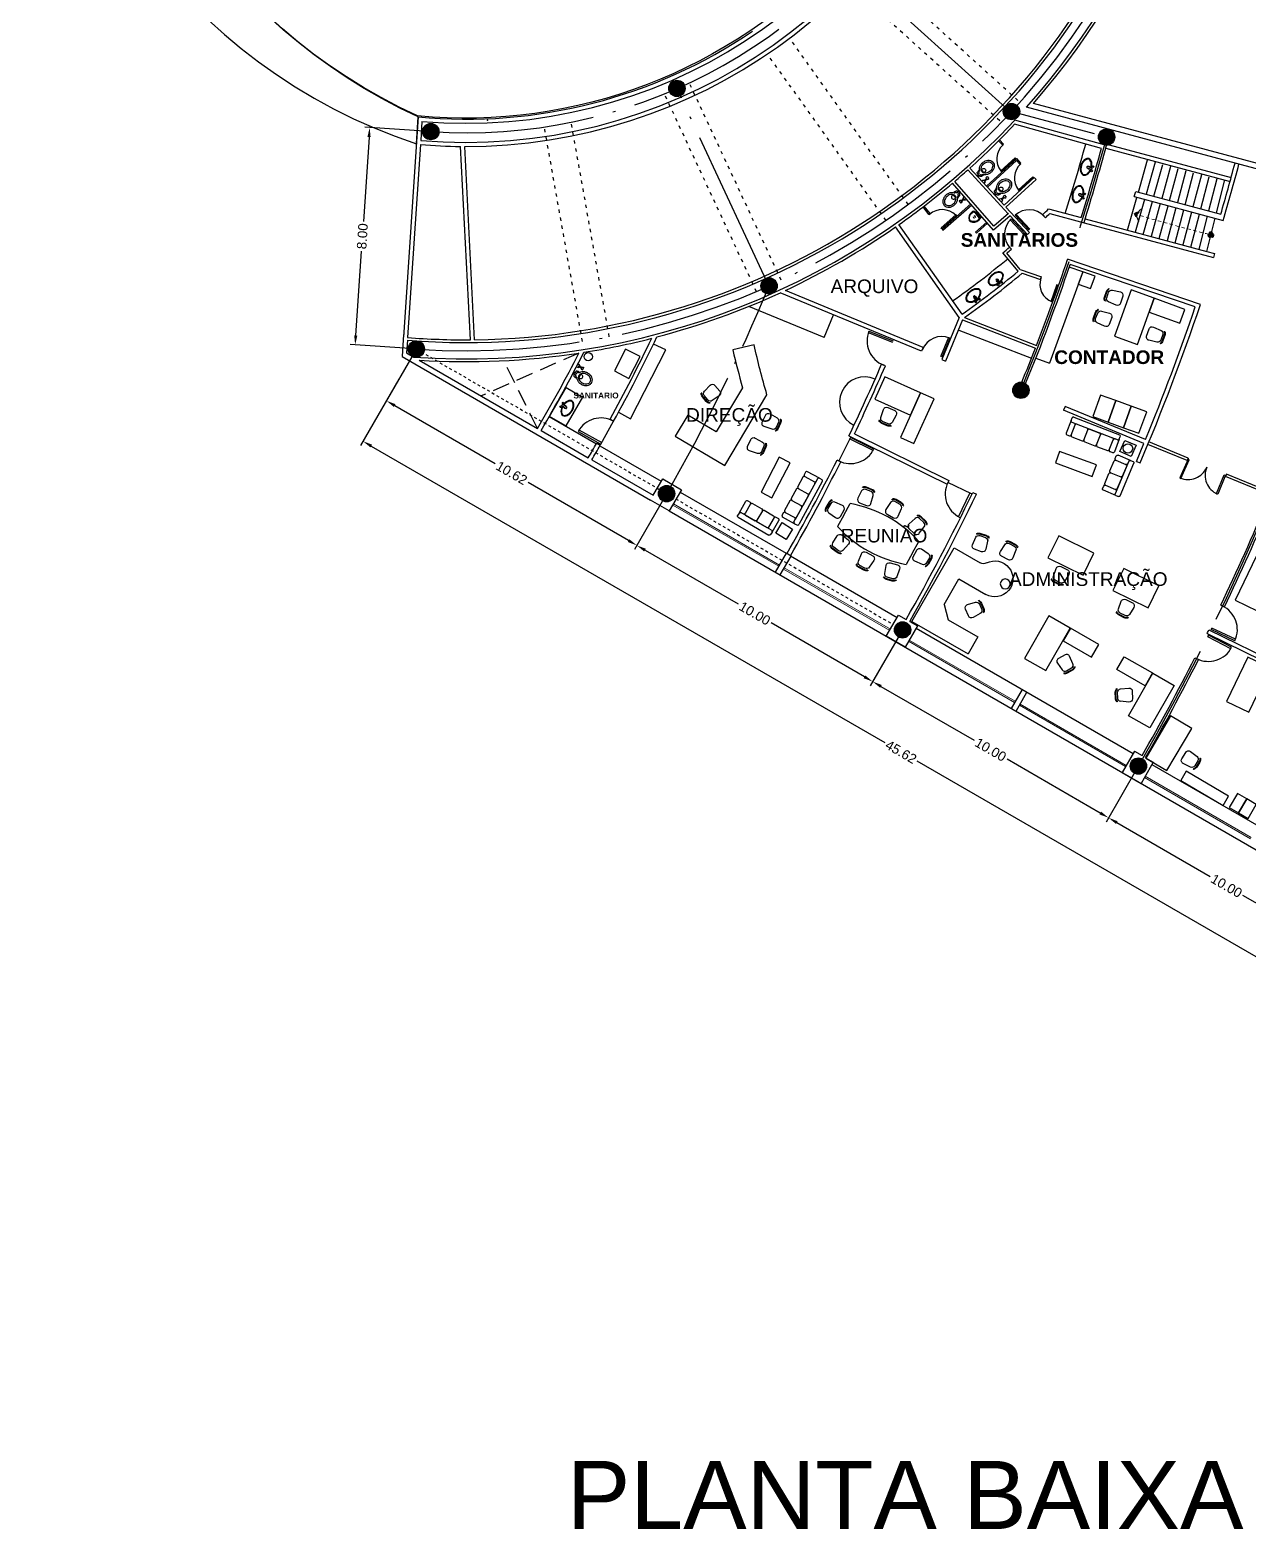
# Model space of a CAD drawing. Header units: millimetres. Extents: x 261 to 423, y 98 to 222.
# Drawn here: x 350.6 to 395.3, y 98.3 to 153.3 of the extents above; entities that cross this region are included whole.
import ezdxf

# ---------------------------------------------------------------- set-up
doc = ezdxf.new("R2010")
doc.units = ezdxf.units.MM
for name, pattern in [('ACAD_ISO03W100', [30, 12, -18]), ('ACAD_ISO04W100', [30, 24, -3, 0, -3]), ('HIDDEN2', [0.1875, 0.125, -0.0625])]:
    doc.linetypes.add(name, pattern=pattern)
for name, color, linetype in [('COLUMNAS', 5, 'Continuous'), ('Cotas', 1, 'Continuous'), ('Ejes', 1, 'ACAD_ISO04W100'), ('Escaleras', 4, 'Continuous'), ('Letreros', 2, 'Continuous'), ('MUEBLES', 8, 'Continuous'), ('Muro-Alto', 6, 'Continuous'), ('MURO-BAJO', 3, 'Continuous')]:
    doc.layers.add(name, color=color, linetype=linetype)
doc.layers.add('Vidrio', color=7, linetype='Continuous', lineweight=15)
doc.styles.add('Arial-Bold', font='arialbd.ttf')
doc.styles.get("Standard").update_dxf_attribs({"font": 'arial.ttf'})
doc.dimstyles.new('MUSEO', dxfattribs={"dimtxt": 0.35, "dimasz": 0.35, "dimexe": 0.18, "dimexo": 0.058, "dimgap": 0.09, "dimtad": 0, "dimzin": 0, "dimdsep": 46, "dimtxsty": 'Standard', "dimcen": 0.09, "dimclrd": 1, "dimclre": 1, "dimclrt": 2, "dimadec": 0, "dimazin": 0, "dimtm": 1e-09, "dimtfac": 1, "dimtofl": 0, "dimtmove": 0, "dimatfit": 3, "dimfxl": 1, "dimtolj": 1, "dimtzin": 0, "dimarcsym": 0})

# ---------------------------------------------------------------- blocks, each defined once
blk = doc.blocks.new('s')
at = {"layer": 'MUEBLES'}
for p, q in [((-0.19, 0.461), (-0.204, 0.476)), ((0.09, 0.52), (-0.09, 0.52)), ((0.09, 0.5), (-0.09, 0.5)), ((0.19, 0.461), (0.204, 0.476)), ((-0.189, 0.36), (-0.214, 0.11)), ((-0.115, 0), (0.115, 0)), ((0.09, 0.45), (-0.09, 0.45)), ((0.214, 0.11), (0.189, 0.36))]:
    blk.add_line(p, q, dxfattribs=at)
for centre, radius, start, end in [((-0.09, 0.35), 0.17, 90, 132.1447), ((-0.09, 0.35), 0.15, 90, 132.1447), ((0.09, 0.35), 0.17, 47.8553, 90), ((0.09, 0.35), 0.15, 47.8553, 90), ((-0.115, 0.1), 0.1, 174.2894, 270), ((-0.09, 0.35), 0.1, 90, 174.2894), ((0.09, 0.35), 0.1, 5.7106, 90), ((0.115, 0.1), 0.1, 270, 5.7106)]:
    blk.add_arc(centre, radius, start, end, dxfattribs=at)
blk = doc.blocks.new('LLAVES')
at = {"color": 0, "linetype": 'ByBlock'}
for p, q in [((0.015, 0.005), (0.015, -0.005)), ((0.095, 0.01), (0.02, 0.01)), ((0.1, -0.005), (0.1, 0.005)), ((0.02, -0.01), (0.095, -0.01))]:
    blk.add_line(p, q, dxfattribs=at)
for centre in [(0.013, 0.035), (0.013, -0.035)]:
    blk.add_circle(centre, 0.013, dxfattribs=at)
for centre, start, end in [((0.02, 0.005), 90, 180), ((0.095, 0.005), 0, 90), ((0.02, -0.005), 180, 270), ((0.095, -0.005), 270, 360)]:
    blk.add_arc(centre, 0.005, start, end, dxfattribs=at)
blk = doc.blocks.new('MUBA15PL')
at = {"color": 0, "linetype": 'ByBlock'}
for points in [[(0.147, -0.019, 0.050781), (0.16, -0.103, 0.076871), (0.195, -0.184, 0.107155), (0.254, -0.244, 0.146462), (0.313, -0.262, 0.146462), (0.372, -0.244, 0.107155), (0.43, -0.184, 0.076871), (0.466, -0.103, 0.063889), (0.479, 0.002, 0.063889), (0.466, 0.108, 0.076871), (0.43, 0.189, 0.107155), (0.372, 0.249, 0.146462), (0.313, 0.266, 0.146462), (0.254, 0.249, 0.107155), (0.195, 0.189, 0.076871), (0.16, 0.108, 0.053581), (0.147, 0.02, 0.063889)], [(0.167, -0.018, 0.050781), (0.179, -0.098, 0.076871), (0.212, -0.174, 0.107155), (0.265, -0.227, 0.146462), (0.313, -0.242, 0.146462), (0.361, -0.227, 0.107155), (0.413, -0.174, 0.076871), (0.446, -0.098, 0.063889), (0.459, 0.002, 0.063889), (0.446, 0.103, 0.076871), (0.413, 0.178, 0.107155), (0.361, 0.232, 0.146462), (0.313, 0.246, 0.146462), (0.265, 0.232, 0.107155), (0.212, 0.178, 0.076871), (0.179, 0.103, 0.053581), (0.167, 0.019, 0.053581)]]:
    blk.add_lwpolyline(points, format="xyb", dxfattribs=at)
for start, end in [(29.1764, 150.8236), (209.1764, 330.8236)]:
    blk.add_arc((0.23, 0), 0.04, start, end, dxfattribs=at)
at = {"color": 0, "linetype": 'ByBlock', "xscale": 2, "yscale": 2, "zscale": 2}
blk.add_blockref('LLAVES', (0.09, 0), dxfattribs=at)
blk = doc.blocks.new('MUBA06PL')
at = {"color": 0, "linetype": 'ByBlock'}
for p, q in [((0.201, 0.024), (0.231, 0.024)), ((0.201, -0.024), (0.231, -0.024))]:
    blk.add_line(p, q, dxfattribs=at)
for points in [[(0.075, 0), (0.075, 0.013, -0.267949), (0.1, 0.057, 0.267949)], [(0.075, 0), (0.075, -0.013, 0.267949), (0.1, -0.057, -0.010084), (0.102, -0.058)], [(0.119, -0.075, -0.131652), (0.125, -0.1), (0.125, -0.104, 0.198912), (0.14, -0.14), (0.151, -0.15, 0.198912), (0.186, -0.165), (0.194, -0.165, 0.336133), (0.425, -0.025, 0.414214), (0.425, 0.025, 0.336133), (0.194, 0.165), (0.186, 0.165, 0.198912), (0.151, 0.15), (0.14, 0.14, 0.035489), (0.135, 0.134)], [(0.123, 0.085, 0.076321), (0.125, 0.1)], [(0.15, 0.121, -0.073764), (0.156, 0.127, 0.047441), (0.163, 0.134, -0.239556), (0.188, 0.145, 0.041082), (0.196, 0.145, -0.335935), (0.407, 0.018, -0.414214), (0.407, -0.018, -0.335935), (0.196, -0.145, 0.041082), (0.188, -0.145, -0.239556), (0.163, -0.134, 0.047441), (0.156, -0.127, -0.223675), (0.145, -0.104), (0.145, 0), (0.145, 0.104, -0.091524), (0.147, 0.115)]]:
    blk.add_lwpolyline(points, format="xyb", dxfattribs=at)
for points in [[(0.09, 0.13), (0.08, 0.13), (0.08, 0.11), (0.09, 0.11)], [(0.1, 0.1), (0.09, 0.1), (0.09, 0.14), (0.13, 0.14), (0.13, 0.1), (0.1, 0.1)], [(0.1, 0.075), (0.09, 0.075), (0.09, 0.085), (0.13, 0.085), (0.13, 0.075), (0.12, 0.075)], [(0.1, 0.085), (0.1, 0.1)], [(0.1, 0.017), (0.1, 0.03), (0.12, 0.03), (0.12, 0.017)], [(0.105, 0.03), (0.105, 0.05), (0.115, 0.05), (0.115, 0.03)], [(0.12, 0.085), (0.12, 0.1)], [(0.13, 0.135), (0.135, 0.135), (0.135, 0.105), (0.13, 0.105)], [(0.135, 0.13), (0.14, 0.13), (0.14, 0.11), (0.135, 0.11)], [(0.14, 0.125), (0.15, 0.125), (0.15, 0.115), (0.14, 0.115)], [(0.261, 0.024), (0.273, 0.024), (0.273, -0.024), (0.261, -0.024)], [(0.1, -0.017), (0.1, -0.025), (0.12, -0.025), (0.12, -0.017)], [(0.105, -0.025), (0.1, -0.075), (0.12, -0.075), (0.115, -0.025)]]:
    blk.add_lwpolyline(points, dxfattribs=at)
blk.add_lwpolyline([(0.1, 0.05), (0.12, 0.05), (0.12, 0.075), (0.1, 0.075)], close=True, dxfattribs=at)
for radius in [0.02, 0.01]:
    blk.add_circle((0.11, 0), radius, dxfattribs=at)
blk.add_arc((0.231, 0), 0.024, 90, 270, dxfattribs=at)
blk = doc.blocks.new('FLUXO')
at = {"color": 0, "linetype": 'ByBlock'}
for p, q in [((0, 0.05), (0.036, 0.05)), ((0.061, 0.025), (0.086, 0.025)), ((0.061, -0.025), (0.061, 0.025)), ((0.086, -0.025), (0.086, 0.025)), ((0.086, 0.013), (0.161, 0.013)), ((0.161, 0.038), (0.211, 0.038)), ((0.161, -0.037), (0.161, 0.038)), ((0.211, -0.037), (0.211, 0.038)), ((0, -0.05), (0.036, -0.05)), ((0.061, -0.025), (0.086, -0.025)), ((0.086, -0.013), (0.161, -0.013)), ((0.161, -0.037), (0.211, -0.037))]:
    blk.add_line(p, q, dxfattribs=at)
for centre, start, end in [((0.036, 0.025), 360, 90), ((0.036, -0.025), 270, 360)]:
    blk.add_arc(centre, 0.025, start, end, dxfattribs=at)
blk = doc.blocks.new('MUBA03PL')
at = {"color": 0, "linetype": 'ByBlock'}
for p, q in [((0.025, 0.025), (0.103, 0.025)), ((0.025, -0.025), (0.103, -0.025))]:
    blk.add_line(p, q, dxfattribs=at)
for points in [[(0.178, 0.1), (0.158, 0.099), (0.126, 0.098), (0.101, 0.094), (0.084, 0.09), (0.072, 0.084), (0.064, 0.076), (0.059, 0.067), (0.056, 0.056), (0.054, 0.044), (0.053, 0.03), (0.052, 0.025)], [(0.163, 0.075), (0.158, 0.074), (0.144, 0.073), (0.133, 0.07), (0.124, 0.066), (0.118, 0.061), (0.113, 0.055), (0.109, 0.048), (0.106, 0.04), (0.104, 0.031), (0.103, 0.025)], [(0.052, -0.025), (0.053, -0.03), (0.054, -0.044), (0.056, -0.056), (0.059, -0.067), (0.064, -0.076), (0.072, -0.084), (0.084, -0.09), (0.101, -0.094), (0.126, -0.098), (0.158, -0.099), (0.178, -0.1)], [(0.103, -0.025), (0.104, -0.031), (0.106, -0.04), (0.109, -0.048), (0.113, -0.055), (0.118, -0.061), (0.124, -0.066), (0.133, -0.07), (0.144, -0.073), (0.158, -0.074), (0.163, -0.075)]]:
    blk.add_lwpolyline(points, dxfattribs=at)
for points in [[(0.163, -0.075, 0.007014), (0.165, -0.079, 0.106258), (0.223, -0.145, 0.085102), (0.301, -0.184, 0.074474), (0.394, -0.198, 0.074474), (0.488, -0.184, 0.085102), (0.565, -0.145, 0.106258), (0.624, -0.079, 0.128301), (0.644, 0, 0.128301), (0.624, 0.079, 0.106258), (0.565, 0.145, 0.085102), (0.488, 0.184, 0.074474), (0.394, 0.198, 0.074474)], [(0.394, 0.198, 0.074474), (0.301, 0.184, 0.085102), (0.223, 0.145, 0.106258), (0.165, 0.079, 0.007014), (0.163, 0.075, 0.128301)]]:
    blk.add_lwpolyline(points, format="xyb", dxfattribs=at)
for points in [[(0.394, 0.148, 0.074474), (0.315, 0.136, 0.085102), (0.253, 0.105, 0.106258), (0.209, 0.054, 0.128301), (0.194, 0, 0.128301), (0.209, -0.054, 0.106258), (0.253, -0.105, 0.085102), (0.315, -0.136, 0.074474), (0.394, -0.148, 0.074474), (0.473, -0.136, 0.085102), (0.536, -0.105, 0.106258), (0.58, -0.054, 0.128301), (0.594, 0, 0.128301), (0.58, 0.054, 0.106258), (0.536, 0.105, 0.085102), (0.473, 0.136, 0.074474)], [(0.225, -0.05, 2), (0.225, 0.05)]]:
    blk.add_lwpolyline(points, format="xyb", close=True, dxfattribs=at)
blk.add_circle((0.025, 0), 0.0125, dxfattribs=at)
for start, end in [(90, 180), (180, 270)]:
    blk.add_arc((0.025, 0), 0.025, start, end, dxfattribs=at)
blk.add_blockref('FLUXO', (0, 0.25), dxfattribs=at)
blk = doc.blocks.new('trabajo1')
at = {"layer": 'MUEBLES'}
for p, q in [((94.74, 64.512), (94.074, 64.238)), ((95.218, 63.346), (94.74, 64.512)), ((96.761, 63.537), (96.328, 64.592)), ((94.98, 62.029), (94.074, 64.238)), ((97.867, 63.213), (97.45, 64.229)), ((95.75, 63.123), (95.218, 63.346)), ((95.75, 63.123), (96.761, 63.537)), ((94.98, 62.029), (97.867, 63.213))]:
    blk.add_line(p, q, dxfattribs=at)
blk.add_circle((96.807, 65.243), 0.18, dxfattribs=at)
for centre, radius, start in [((96.939, 64.843), 0.66, 324.5253), ((97.672, 64.32), 0.24, 144.5253)]:
    blk.add_arc(centre, radius, start, 202.2943, dxfattribs=at)
at = {"layer": 'MUEBLES', "yscale": 1.199999999999989, "zscale": 1.2}
for p, xscale, rotation in [((97.748, 65.107), 1.20000000000005, 289.0788375908081), ((95.577, 63.995), 1.200000000000053, 329.1407789218076), ((97.888, 64.086), 1.199999999999977, 281.1673243543079)]:
    blk.add_blockref('s', p, dxfattribs=dict(at, xscale=xscale, rotation=rotation))
blk = doc.blocks.new('estar1')
at = {"layer": 'MUEBLES'}
for p, q in [((276.72, 117.332), (277.226, 119.06)), ((277.384, 119.066), (277.288, 119.094)), ((277.384, 119.066), (277.864, 118.925)), ((277.418, 119.004), (277.39, 118.908)), ((276.912, 117.276), (277.39, 118.908)), ((277.249, 118.428), (277.362, 118.812)), ((277.808, 118.733), (277.424, 118.846)), ((277.729, 118.287), (277.842, 118.671)), ((277.87, 118.767), (277.898, 118.863)), ((277.109, 117.948), (277.221, 118.332)), ((277.526, 117.773), (277.143, 117.886)), ((277.667, 118.253), (277.283, 118.366)), ((277.588, 117.807), (277.701, 118.191)), ((277.386, 117.294), (277.002, 117.406)), ((277.448, 117.328), (277.56, 117.711)), ((276.85, 117.242), (276.754, 117.27)), ((276.85, 117.242), (277.33, 117.102)), ((277.392, 117.136), (277.42, 117.232))]:
    blk.add_line(p, q, dxfattribs=at)
for centre, start, end in [((277.274, 119.046), 73.6698, 163.6698), ((277.37, 119.018), 343.6699, 73.6699), ((277.297, 118.414), 163.6699, 253.6699), ((277.41, 118.798), 73.6698, 163.6698), ((277.438, 118.894), 163.6699, 253.6699), ((277.822, 118.781), 253.6698, 343.6699), ((277.794, 118.685), 343.6699, 73.6699), ((277.85, 118.877), 343.6699, 73.6699), ((277.128, 117.838), 73.6698, 163.6698), ((277.157, 117.934), 163.6699, 253.6699), ((277.269, 118.318), 73.6698, 163.6698), ((277.681, 118.301), 253.6698, 343.6698), ((277.653, 118.205), 343.6699, 73.6699), ((276.768, 117.318), 163.6698, 253.6699), ((276.864, 117.29), 253.6698, 343.6699), ((276.988, 117.358), 73.6699, 163.6699), ((277.016, 117.454), 163.6699, 253.6699), ((277.4, 117.342), 253.6699, 343.6699), ((277.372, 117.246), 343.6699, 73.6699), ((277.54, 117.821), 253.6699, 343.6699), ((277.512, 117.725), 343.6699, 73.6699), ((277.344, 117.15), 253.6698, 343.6699)]:
    blk.add_arc(centre, 0.05, start, end, dxfattribs=at)
blk = doc.blocks.new('estar2')
at = {"layer": 'MUEBLES'}
for p, q in [((279.431, 116.677), (279.595, 117.149)), ((279.784, 117.083), (279.653, 116.705)), ((279.784, 117.083), (279.653, 116.705)), ((279.753, 117.147), (279.659, 117.18)), ((280.226, 116.982), (279.848, 117.114)), ((280.256, 116.919), (280.125, 116.541)), ((280.698, 116.818), (280.32, 116.95)), ((280.729, 116.754), (280.597, 116.377)), ((280.887, 116.752), (280.792, 116.785)), ((279.431, 116.677), (279.398, 116.582)), ((280.657, 116.091), (279.429, 116.518)), ((279.495, 116.707), (279.589, 116.674)), ((279.589, 116.674), (280.722, 116.28)), ((280.061, 116.51), (279.684, 116.642)), ((280.534, 116.346), (280.156, 116.477)), ((280.753, 116.217), (280.72, 116.122)), ((280.753, 116.217), (280.918, 116.689))]:
    blk.add_line(p, q, dxfattribs=at)
for centre, start, end in [((279.642, 117.132), 70.8198, 160.8198), ((279.737, 117.099), 340.8198, 70.8198), ((279.831, 117.067), 70.8198, 160.8198), ((280.209, 116.935), 340.8199, 70.8199), ((280.304, 116.902), 70.8198, 160.8198), ((280.681, 116.771), 340.8198, 70.8198), ((280.776, 116.738), 70.8198, 160.8198), ((280.87, 116.705), 340.8198, 70.8198), ((279.445, 116.566), 160.8191, 250.8191), ((279.478, 116.66), 70.8198, 160.8198), ((279.606, 116.722), 250.8198, 340.8198), ((279.7, 116.689), 160.8191, 250.8191), ((280.078, 116.557), 250.8198, 340.8198), ((280.172, 116.525), 160.8191, 250.8191), ((280.55, 116.393), 250.8198, 340.8198), ((280.644, 116.36), 160.8198, 250.8198), ((280.706, 116.233), 340.8198, 70.8198), ((280.673, 116.139), 250.8198, 340.8198)]:
    blk.add_arc(centre, 0.05, start, end, dxfattribs=at)
blk = doc.blocks.new('juntas')
at = {"layer": 'MUEBLES'}
for p, q in [((100.711, 64.072), (100.276, 64.274)), ((100.711, 64.072), (101.147, 63.87)), ((99.502, 61.458), (99.066, 61.66)), ((99.502, 61.458), (99.937, 61.257))]:
    blk.add_line(p, q, dxfattribs=at)
for centre, start, end in [((103.482, 61.203), 136.2361, 174.0854), ((96.731, 64.328), 316.2361, 354.0854)]:
    blk.add_arc(centre, 4.44, start, end, dxfattribs=at)
at = {"layer": 'MUEBLES', "yscale": 1.199999999999989, "zscale": 1.2}
for p, xscale, rotation in [((99.918, 63.985), 1.200000000000028, 51.07865198774611), ((100.722, 64.163), -1.200000000000004, 335.5417043673244), ((99.413, 63.161), 1.200000000000018, 64.77976903388135), ((101.159, 63.411), -1.20000000000002, 259.2428214134558), ((99.053, 62.137), 1.200000000000014, 72.9204296817654), ((100.857, 62.493), -1.200000000000004, 245.5417043673244), ((100.309, 61.555), -1.199999999999986, 237.4010437194358), ((99.439, 61.392), 1.199999999999991, 154.7797690338777)]:
    blk.add_blockref('s', p, dxfattribs=dict(at, xscale=xscale, rotation=rotation))
blk = doc.blocks.new('*D46')
at = {"layer": 'Cotas', "color": 1, "lineweight": -2}
for p, q in [((364.124, 140.507), (362.716, 138.069)), ((363.109, 138.05), (381.964, 127.164)), ((402.007, 115.592), (383.152, 126.478)), ((403.628, 117.7), (402.22, 115.262))]:
    blk.add_line(p, q, dxfattribs=at)
at = {"layer": 'Cotas', "color": 1}
for points in [[(363.138, 138.101), (363.08, 138), (362.806, 138.225)], [(402.036, 115.643), (401.978, 115.542), (402.31, 115.417)]]:
    blk.add_solid(points, dxfattribs=at)
at = {"layer": 'DefPoints', "color": 0}
for p in [(364.153, 140.558), (403.657, 117.75), (402.31, 115.417)]:
    blk.add_point(p, dxfattribs=at)
at = {"layer": 'Cotas', "color": 2, "insert": (382.558, 126.821), "char_height": 0.35, "attachment_point": 5, "rotation": 330}
blk.add_mtext('\\A1;45.62', dxfattribs=at)
blk = doc.blocks.new('*D58')
at = {"layer": 'Cotas', "color": 1, "lineweight": -2}
for p, q in [((364.731, 141.559), (363.574, 139.556)), ((363.967, 139.537), (367.657, 137.406)), ((372.554, 134.579), (368.864, 136.709)), ((373.924, 136.252), (372.768, 134.248))]:
    blk.add_line(p, q, dxfattribs=at)
at = {"layer": 'Cotas', "color": 1}
for points in [[(363.997, 139.587), (363.938, 139.486), (363.664, 139.712)], [(372.584, 134.629), (372.525, 134.528), (372.858, 134.404)]]:
    blk.add_solid(points, dxfattribs=at)
at = {"layer": 'DefPoints', "color": 0}
for p in [(364.76, 141.61), (373.953, 136.302), (372.858, 134.404)]:
    blk.add_point(p, dxfattribs=at)
at = {"layer": 'Cotas', "color": 2, "insert": (368.261, 137.058), "char_height": 0.35, "attachment_point": 5, "rotation": 330}
blk.add_mtext('\\A1;10.62', dxfattribs=at)
blk = doc.blocks.new('*D61')
at = {"layer": 'Cotas', "color": 1, "lineweight": -2}
for p, q in [((391.245, 126.252), (390.088, 124.248)), ((390.481, 124.229), (393.904, 122.253)), ((398.535, 119.579), (395.113, 121.555)), ((399.905, 121.252), (398.748, 119.248))]:
    blk.add_line(p, q, dxfattribs=at)
at = {"layer": 'Cotas', "color": 1}
for points in [[(390.51, 124.279), (390.452, 124.178), (390.178, 124.404)], [(398.564, 119.629), (398.506, 119.528), (398.838, 119.404)]]:
    blk.add_solid(points, dxfattribs=at)
at = {"layer": 'DefPoints', "color": 0}
for p in [(391.274, 126.302), (399.934, 121.302), (398.838, 119.404)]:
    blk.add_point(p, dxfattribs=at)
at = {"layer": 'Cotas', "color": 2, "insert": (394.508, 121.904), "char_height": 0.35, "attachment_point": 5, "rotation": 330}
blk.add_mtext('\\A1;10.00', dxfattribs=at)
blk = doc.blocks.new('*D60')
at = {"layer": 'Cotas', "color": 1, "lineweight": -2}
for p, q in [((382.585, 131.252), (381.428, 129.248)), ((381.821, 129.229), (385.243, 127.253)), ((389.875, 124.579), (386.452, 126.555)), ((391.245, 126.252), (390.088, 124.248))]:
    blk.add_line(p, q, dxfattribs=at)
at = {"layer": 'Cotas', "color": 1}
for points in [[(381.85, 129.279), (381.792, 129.178), (381.518, 129.404)], [(389.904, 124.629), (389.846, 124.528), (390.178, 124.404)]]:
    blk.add_solid(points, dxfattribs=at)
at = {"layer": 'DefPoints', "color": 0}
for p in [(382.614, 131.302), (391.274, 126.302), (390.178, 124.404)]:
    blk.add_point(p, dxfattribs=at)
at = {"layer": 'Cotas', "color": 2, "insert": (385.848, 126.904), "char_height": 0.35, "attachment_point": 5, "rotation": 330}
blk.add_mtext('\\A1;10.00', dxfattribs=at)
blk = doc.blocks.new('*D59')
at = {"layer": 'Cotas', "color": 1, "lineweight": -2}
for p, q in [((373.924, 136.252), (372.768, 134.248)), ((373.161, 134.229), (376.583, 132.253)), ((381.215, 129.579), (377.792, 131.555)), ((382.585, 131.252), (381.428, 129.248))]:
    blk.add_line(p, q, dxfattribs=at)
at = {"layer": 'Cotas', "color": 1}
for points in [[(373.19, 134.279), (373.131, 134.178), (372.858, 134.404)], [(381.244, 129.629), (381.186, 129.528), (381.518, 129.404)]]:
    blk.add_solid(points, dxfattribs=at)
at = {"layer": 'DefPoints', "color": 0}
for p in [(373.953, 136.302), (382.614, 131.302), (381.518, 129.404)]:
    blk.add_point(p, dxfattribs=at)
at = {"layer": 'Cotas', "color": 2, "insert": (377.188, 131.904), "char_height": 0.35, "attachment_point": 5, "rotation": 330}
blk.add_mtext('\\A1;10.00', dxfattribs=at)
blk = doc.blocks.new('*D66')
at = {"layer": 'Cotas', "color": 1, "lineweight": -2}
for p, q in [((363.026, 149.393), (362.819, 146.294)), ((365.236, 149.596), (362.869, 149.754)), ((362.539, 142.109), (362.746, 145.208)), ((364.702, 141.614), (362.336, 141.772))]:
    blk.add_line(p, q, dxfattribs=at)
at = {"layer": 'Cotas', "color": 1}
for points in [[(362.967, 149.397), (363.084, 149.389), (363.049, 149.742)], [(362.481, 142.113), (362.597, 142.105), (362.516, 141.76)]]:
    blk.add_solid(points, dxfattribs=at)
at = {"layer": 'DefPoints', "color": 0}
for p in [(363.049, 149.742), (365.294, 149.592), (364.76, 141.61)]:
    blk.add_point(p, dxfattribs=at)
at = {"layer": 'Cotas', "color": 2, "insert": (362.782, 145.751), "char_height": 0.35, "attachment_point": 5, "rotation": 86.1772}
blk.add_mtext('\\A1;8.00', dxfattribs=at)

msp = doc.modelspace()

# ---------------------------------------------------------------- hatches: boundary and pattern name
at = {"layer": 'COLUMNAS', "linetype": 'HIDDEN2'}
h = msp.add_hatch(color=256, dxfattribs=at)
edge = h.paths.add_edge_path()
edge.add_arc((374.332, 151.179), 0.3, 0, 360)
h = msp.add_hatch(color=256, dxfattribs=at)
edge = h.paths.add_edge_path()
edge.add_arc((386.614, 150.326), 0.3, 0, 360)
h = msp.add_hatch(color=256, dxfattribs=at)
edge = h.paths.add_edge_path()
edge.add_arc((365.294, 149.592), 0.3, 0, 360)
h = msp.add_hatch(color=256, dxfattribs=at)
edge = h.paths.add_edge_path()
edge.add_arc((390.106, 149.391), 0.3, 0, 360)
h = msp.add_hatch(color=256, dxfattribs=at)
edge = h.paths.add_edge_path()
edge.add_arc((377.714, 143.928), 0.3, 0, 360)
h = msp.add_hatch(color=256, dxfattribs=at)
edge = h.paths.add_edge_path()
edge.add_arc((364.76, 141.61), 0.3, 0, 360)
h = msp.add_hatch(color=256, dxfattribs=at)
edge = h.paths.add_edge_path()
edge.add_arc((386.958, 140.099), 0.3, 0, 360)
h = msp.add_hatch(color=256, dxfattribs=at)
edge = h.paths.add_edge_path()
edge.add_arc((373.953, 136.302), 0.3, 0, 360)
h = msp.add_hatch(color=256, dxfattribs=at)
edge = h.paths.add_edge_path()
edge.add_arc((382.614, 131.302), 0.3, 0, 360)
h = msp.add_hatch(color=256, dxfattribs=at)
edge = h.paths.add_edge_path()
edge.add_arc((391.274, 126.302), 0.3, 0, 360)
at = {"layer": 'Vidrio', "linetype": 'HIDDEN2'}
msp.add_hatch(color=256, dxfattribs=at).paths.add_polyline_path([(391.291, 146.278), (391.217, 146.544), (391.406, 146.767), (391.121, 146.57)])
h = msp.add_hatch(color=256, dxfattribs=at)
edge = h.paths.add_edge_path()
edge.add_arc((393.936, 145.803), 0.109, 0, 360)

# ---------------------------------------------------------------- linework, layer by layer
at = {"color": 1, "linetype": 'ACAD_ISO03W100', "ltscale": 0.01}
for p, q in [((386.851, 150.733), (380.991, 156.031)), ((386.181, 149.991), (380.32, 155.289)), ((382.825, 146.914), (378.469, 153.018)), ((382.011, 146.333), (377.655, 152.437)), ((377.255, 143.713), (373.874, 150.965)), ((378.161, 144.136), (374.78, 151.388)), ((370.864, 141.888), (369.462, 149.767)), ((371.848, 142.063), (370.447, 149.942))]:
    msp.add_line(p, q, dxfattribs=at)
at = {"linetype": 'HIDDEN2', "ltscale": 5}
for p, q in [((370.734, 141.463), (367.143, 139.888)), ((369.213, 138.693), (367.979, 141.184))]:
    msp.add_line(p, q, dxfattribs=at)
for points in [[(364.833, 150.131, -0.642444), (364.853, 187.502), (364.792, 188.493, 0.72177), (364.766, 149.141)], [(380.088, 181.859), (376.942, 178.22, 2.112171), (377.151, 159.657), (380.266, 156.095, -0.234719), (364.811, 150.168, -0.644366), (364.854, 187.485, -0.225992), (380.088, 181.859)]]:
    msp.add_lwpolyline(points, format="xyb", close=True)
msp.add_point((367.37, 150.012))
msp.add_point((367.37, 150.012))
at = {"layer": 'COLUMNAS'}
for centre in [(374.332, 151.179), (386.614, 150.326), (365.294, 149.592), (390.106, 149.391), (377.714, 143.928), (364.76, 141.61), (386.958, 140.099), (373.953, 136.302), (382.614, 131.302), (391.274, 126.302)]:
    msp.add_circle(centre, 0.3, dxfattribs=at)
at = {"layer": 'Ejes', "ltscale": 0.25}
for p, q in [((386.516, 150.362), (380.656, 155.66)), ((377.708, 143.925), (374.327, 151.177))]:
    msp.add_line(p, q, dxfattribs=at)
msp.add_lwpolyline([(389.656, 149.511), (386.509, 150.354)], dxfattribs=at)
at = {"layer": 'Ejes', "ltscale": 0.003}
msp.add_lwpolyline([(364.76, 141.61), (382.192, 131.546)], dxfattribs=at)
at = {"layer": 'Ejes', "ltscale": 0.25}
for centre, radius in [((366.578, 168.808), 27.259), ((366.583, 168.806), 19.259)]:
    msp.add_arc(centre, radius, 266.1772, 93.7746, dxfattribs=at)
at = {"layer": 'Ejes', "ltscale": 0.2}
for radius, start, end in [(75, 337.69163, 345.22918), (85, 330, 345), (65, 330, 337.5)]:
    msp.add_arc((317.662, 168.802), radius, start, end, dxfattribs=at)
at = {"layer": 'Escaleras'}
for p, q in [((390.074, 148.986), (394.638, 147.762)), ((390.203, 149.107), (394.678, 147.907)), ((391.271, 147.371), (391.611, 148.55)), ((391.892, 148.469), (391.557, 147.294)), ((391.844, 147.217), (392.173, 148.39)), ((392.455, 148.311), (392.13, 147.141)), ((392.417, 147.064), (392.737, 148.234)), ((393.019, 148.157), (392.703, 146.987)), ((392.99, 146.91), (393.301, 148.081)), ((393.584, 148.007), (393.277, 146.833)), ((393.563, 146.757), (393.867, 147.933)), ((394.15, 147.861), (393.85, 146.68)), ((394.136, 146.603), (394.434, 147.789)), ((390.868, 145.978), (391.215, 147.179)), ((391.118, 147.205), (391.174, 147.397)), ((391.118, 147.205), (394.388, 146.328)), ((391.502, 147.102), (391.16, 145.9)), ((391.174, 147.397), (394.299, 146.559)), ((391.452, 145.821), (391.79, 147.025)), ((392.077, 146.948), (391.743, 145.743)), ((392.035, 145.665), (392.364, 146.871)), ((392.651, 146.794), (392.326, 145.587)), ((392.618, 145.509), (392.939, 146.717)), ((393.226, 146.64), (392.909, 145.431)), ((393.201, 145.352), (393.513, 146.563)), ((393.8, 146.486), (393.492, 145.274)), ((389.276, 146.249), (394.026, 144.976)), ((389.32, 146.392), (393.784, 145.196)), ((393.784, 145.196), (394.088, 146.409)), ((393.784, 145.196), (394.065, 145.121)), ((394.065, 145.121), (394.026, 144.976))]:
    msp.add_line(p, q, dxfattribs=at)
for radius, start, end in [(79.8, 343.81551, 345.2154), (79.95, 343.67436, 345.21499)]:
    msp.add_arc((317.662, 168.802), radius, start, end, dxfattribs=at)
at = {"layer": 'MUEBLES'}
for p, q in [((386.28, 149.102), (386.138, 149.256)), ((386.317, 149.136), (386.175, 149.29)), ((386.28, 149.102), (386.317, 149.136)), ((386.805, 148.607), (385.7, 147.588)), ((386.802, 148.536), (385.734, 147.551)), ((386.926, 148.402), (386.802, 148.536)), ((386.962, 148.436), (386.805, 148.607)), ((386.926, 148.402), (386.962, 148.436)), ((383.585, 146.55), (383.37, 146.83)), ((383.625, 146.58), (383.41, 146.86)), ((383.585, 146.55), (383.625, 146.58)), ((384.066, 146.014), (385.12, 146.935)), ((384.099, 145.976), (385.153, 146.898)), ((386.749, 146.522), (387.259, 145.974)), ((386.783, 146.554), (387.293, 146.006)), ((384.066, 146.014), (384.099, 145.976)), ((385.291, 145.903), (385.706, 146.265)), ((385.324, 145.865), (385.739, 146.228)), ((386.57, 146.358), (387.075, 145.805)), ((386.604, 146.389), (387.11, 145.837)), ((385.324, 145.865), (385.291, 145.903)), ((389.228, 144.445), (388.015, 141.088)), ((389.228, 144.445), (388.733, 144.613)), ((388.065, 143.36), (388.291, 143.997)), ((388.105, 143.346), (388.331, 143.983)), ((379.739, 142.033), (376.976, 143.178)), ((379.739, 142.033), (380.084, 142.865)), ((381.357, 142.215), (382.248, 141.857)), ((381.38, 142.271), (382.271, 141.913)), ((384.676, 142.309), (387.348, 141.274)), ((384.302, 142.03), (384.008, 141.32)), ((384.346, 142.012), (384.052, 141.302)), ((387.507, 141.272), (388.015, 141.088)), ((371.539, 138.122), (372.006, 138.961)), ((370.7, 138.588), (371.539, 138.122)), ((370.729, 138.641), (371.568, 138.174)), ((380.698, 138.365), (380.273, 137.504)), ((381.533, 137.886), (380.672, 138.311)), ((381.559, 137.94), (380.698, 138.365)), ((393.101, 137.608), (391.661, 138.205)), ((393.063, 137.516), (391.622, 138.112)), ((393.101, 137.608), (393.063, 137.516)), ((385.142, 136.291), (384.281, 136.716)), ((394.514, 137.023), (394.475, 136.931)), ((395.899, 136.341), (394.475, 136.931)), ((395.937, 136.433), (394.514, 137.023)), ((384.663, 135.457), (385.088, 136.318)), ((394.67, 130.609), (393.818, 131.052)), ((394.697, 130.662), (393.845, 131.105)), ((393.947, 131.312), (393.973, 131.366)), ((394.817, 130.905), (393.947, 131.312)), ((394.842, 130.959), (393.973, 131.366))]:
    msp.add_line(p, q, dxfattribs=at)
at = {"layer": 'MUEBLES', "linetype": 'HIDDEN2'}
msp.add_line((393.845, 131.105), (393.818, 131.052), dxfattribs=at)
at = {"layer": 'MUEBLES'}
for points in [[(386.777, 148.602), (386.748, 148.633), (386.224, 148.149), (386.252, 148.118)], [(387.423, 147.902), (387.394, 147.933), (386.869, 147.449), (386.898, 147.418)], [(384.057, 146.029), (384.03, 146.061), (384.567, 146.531), (384.595, 146.499)], [(389.517, 143.83), (389.68, 144.281), (389.228, 144.445), (389.065, 143.993)], [(391.008, 143.781), (390.396, 142.088), (391.242, 141.782), (391.854, 143.475)], [(391.671, 142.969), (392.8, 142.561), (392.983, 143.068), (391.855, 143.477)], [(372.566, 140.535), (372.976, 141.337), (372.442, 141.61), (372.032, 140.809)], [(381.594, 139.769), (382.907, 139.178), (383.276, 139.998), (381.963, 140.59)], [(370.867, 139.85), (370.251, 138.786), (369.653, 139.131), (370.269, 140.196)], [(383.276, 139.998), (382.542, 138.367), (383.033, 138.143), (383.77, 139.781)], [(390.448, 139.718), (389.884, 139.922), (389.598, 139.132), (390.163, 138.928)], [(391.012, 139.514), (390.448, 139.718), (390.163, 138.928), (390.727, 138.724)], [(391.577, 139.31), (391.012, 139.514), (390.727, 138.724), (391.291, 138.52)], [(390.593, 137.847), (390.774, 138.259), (391.186, 138.078), (391.004, 137.666)], [(389.734, 137.36), (388.382, 137.855), (388.227, 137.433), (389.579, 136.937)], [(377.82, 136.154), (378.487, 137.43), (378.088, 137.638), (377.421, 136.362)], [(393.141, 137.549), (393.096, 137.569), (392.791, 136.883), (392.837, 136.863)], [(394.427, 136.995), (394.473, 136.975), (394.184, 136.283), (394.138, 136.303)], [(378.192, 135.239), (378.577, 135.005), (378.343, 134.621), (377.958, 134.854)], [(387.95, 133.951), (389.242, 133.315), (389.64, 134.122), (388.348, 134.758)], [(395.633, 132.005), (396.415, 133.626), (395.604, 134.017), (394.822, 132.396)], [(390.338, 132.742), (391.63, 132.106), (392.027, 132.914), (390.735, 133.55)], [(387.874, 129.808), (388.769, 131.37), (387.988, 131.817), (387.093, 130.255)], [(388.516, 130.896), (389.557, 130.299), (389.826, 130.768), (388.784, 131.364)], [(391.52, 129.252), (390.478, 129.848), (390.747, 130.317), (391.788, 129.721)], [(395.324, 128.285), (396.106, 129.906), (395.296, 130.297), (394.514, 128.676)], [(390.906, 128.148), (391.801, 129.71), (392.582, 129.262), (391.687, 127.701)], [(391.544, 126.591), (392.32, 126.135), (393.233, 127.686), (392.457, 128.142)], [(393.032, 126.113), (392.829, 125.768), (394.38, 124.855), (394.583, 125.2)], [(394.914, 125.302), (394.61, 124.785), (394.954, 124.582), (395.259, 125.099)], [(395.259, 125.099), (394.954, 124.582), (395.299, 124.379), (395.603, 124.896)]]:
    msp.add_lwpolyline(points, close=True, dxfattribs=at)
msp.add_lwpolyline([(372.188, 139.291), (372.628, 139.053), (373.921, 141.578), (373.471, 141.795)], dxfattribs=at)
msp.add_lwpolyline([(376.384, 141.578, 0.01267), (376.74, 140.191), (375.773, 138.567), (374.731, 139.188), (374.27, 138.415), (376.085, 137.333), (377.635, 139.935, -0.016012), (377.164, 141.764)], format="xyb", close=True, dxfattribs=at)
for centre, radius in [((371.075, 141.33), 0.154), ((390.889, 137.962), 0.175)]:
    msp.add_circle(centre, radius, dxfattribs=at)
for centre, radius, start, end in [((386.795, 148.585), 0.719, 132.8531, 217.6175), ((317.662, 168.802), 74.325, 342.61023, 344.65642), ((387.441, 147.885), 0.719, 132.8531, 217.6175), ((384.072, 146.009), 0.719, 46.235, 130.9994), ((387.259, 145.974), 0.749, 42.9378, 132.9378), ((387.11, 145.837), 0.749, 132.4509, 222.4509), ((366.578, 168.808), 31.083, 305.1046, 309.8005), ((388.331, 143.983), 0.676, 160.4418, 250.4418), ((382.271, 141.913), 0.96, 158.1474, 248.1474), ((384.052, 141.302), 0.768, 67.5, 157.5), ((381.231, 139.657), 0.933, 66.1812, 244.5587), ((371.539, 138.122), 0.96, 60.9183, 150.9183), ((380.698, 138.365), 0.96, 243.7506, 333.7506), ((393.096, 137.569), 0.75, 246.5489, 336.6048), ((394.473, 136.975), 0.75, 156.781, 246.8369), ((385.142, 136.291), 0.96, 153.7506, 243.7506), ((393.947, 131.312), 0.96, 334.9533, 64.9533), ((393.845, 131.105), 0.96, 242.5478, 332.5478)]:
    msp.add_arc(centre, radius, start, end, dxfattribs=at)
at = {"layer": 'Muro-Alto', "linetype": 'ByBlock', "ltscale": 0.25}
for p, q in [((364.829, 150.129), (364.289, 142.046)), ((364.968, 149.966), (364.922, 149.267))]:
    msp.add_line(p, q, dxfattribs=at)
at = {"layer": 'Muro-Alto'}
for p, q in [((389.916, 148.976), (386.729, 149.862)), ((390.1, 149.081), (386.736, 150.016)), ((366.752, 141.949), (366.387, 149.048)), ((366.902, 141.95), (366.537, 149.047)), ((386.496, 146.578), (385.011, 148.187)), ((386.344, 146.89), (385.085, 148.255)), ((385.959, 145.976), (384.452, 147.7)), ((385.968, 146.117), (384.528, 147.765)), ((387.45, 147.907), (386.344, 146.89)), ((387.518, 147.834), (386.412, 146.816)), ((387.518, 147.834), (387.45, 147.907)), ((386.565, 146.506), (385.959, 145.976)), ((386.499, 146.581), (385.968, 146.117)), ((387.272, 145.884), (386.412, 146.816)), ((387.198, 145.817), (386.563, 146.505)), ((387.859, 146.427), (387.756, 146.539)), ((387.978, 146.752), (389.17, 146.433)), ((388.022, 146.585), (389.276, 146.249)), ((384.696, 142.772), (382.36, 146.094)), ((384.798, 142.887), (382.483, 146.18)), ((387.272, 145.884), (387.199, 145.816)), ((386.859, 144.467), (386.3, 145.136)), ((386.936, 144.531), (386.439, 145.125)), ((386.542, 145.35), (386.608, 145.276)), ((393.551, 143.251), (388.673, 144.904)), ((386.936, 144.531), (387.711, 144.256)), ((387.011, 144.398), (387.678, 144.162)), ((393.361, 143.157), (388.767, 144.713)), ((383.371, 141.665), (378.311, 143.761)), ((383.314, 141.527), (378.126, 143.675)), ((384.696, 142.772), (384.053, 141.221)), ((384.821, 142.682), (384.192, 141.163)), ((384.821, 142.682), (387.493, 141.647)), ((384.884, 142.765), (387.529, 141.74)), ((364.296, 142.147), (364.241, 141.332)), ((383.371, 141.665), (383.314, 141.527)), ((364.241, 141.332), (373.357, 136.069)), ((364.609, 141.35), (364.671, 141.315)), ((364.866, 141.202), (369.213, 138.693)), ((381.983, 140.993), (381.844, 141.051)), ((384.053, 141.221), (384.192, 141.163)), ((388.585, 139.506), (388.527, 139.367)), ((391.474, 138.147), (388.527, 139.367)), ((391.532, 138.285), (388.585, 139.506)), ((369.343, 138.618), (371.075, 137.618)), ((380.644, 138.426), (384.25, 136.648)), ((380.844, 138.495), (384.317, 136.782)), ((371.384, 138.154), (371.515, 138.08)), ((391.201, 137.487), (391.474, 138.147)), ((371.205, 137.543), (373.457, 136.242)), ((380.342, 137.47), (380.208, 137.537)), ((391.201, 137.487), (391.336, 137.431)), ((384.317, 136.782), (384.25, 136.648)), ((385.194, 136.349), (385.328, 136.283)), ((394.298, 132.209), (394.433, 132.142)), ((393.796, 131.174), (401.242, 127.502)), ((393.862, 131.309), (401.443, 127.57)), ((393.348, 130.28), (393.482, 130.214)), ((391.128, 126.848), (390.678, 126.069)), ((391.128, 126.848), (391.408, 126.686)), ((391.82, 126.448), (391.37, 125.669)), ((391.538, 126.611), (391.82, 126.448)), ((390.678, 126.069), (391.37, 125.669))]:
    msp.add_line(p, q, dxfattribs=at)
for points in [[(410.349, 144.277), (387.166, 150.489)], [(387.314, 150.656), (387.307, 150.658)], [(410.587, 144.42), (387.422, 150.627)], [(364.912, 149.118), (364.438, 142.034)], [(364.432, 141.934), (364.401, 141.472), (364.674, 141.315)], [(371.877, 139.035), (372.008, 138.959)], [(373.807, 136.848), (374.5, 136.448), (374.05, 135.669), (373.357, 136.069)], [(373.457, 136.242), (373.807, 136.848)], [(382.878, 131.611), (383.16, 131.448), (382.71, 130.669), (382.017, 131.069), (382.467, 131.848), (382.748, 131.686)]]:
    msp.add_lwpolyline(points, dxfattribs=at)
for points in [[(378.343, 134.114), (377.943, 133.421), (378.12, 133.32), (378.52, 134.012)], [(387.003, 129.114), (386.603, 128.421), (386.781, 128.319), (387.18, 129.012)]]:
    msp.add_lwpolyline(points, close=True, dxfattribs=at)
for points in [[(391.408, 126.686, 0.012023), (393.348, 130.28)], [(391.538, 126.611, 0.012031), (393.482, 130.214)]]:
    msp.add_lwpolyline(points, format="xyb", dxfattribs=at)
for centre, radius, start, end in [((366.578, 168.808), 27.559, 318.3388, 42.659), ((366.578, 168.808), 26.959, 265.4348, 42.7726), ((366.578, 168.808), 26.859, 270.692, 42.779), ((366.578, 168.808), 27.659, 318.9052, 41.0688), ((366.583, 168.806), 18.909, 265.1023, 340.603), ((366.583, 168.806), 19.609, 265.1407, 340.4811), ((366.583, 168.806), 19.759, 269.8666, 340.8919), ((366.583, 168.806), 18.759, 264.6355, 304.1349), ((366.578, 168.808), 27.559, 266.0323, 317.0097), ((366.578, 168.808), 27.659, 312.0018, 316.7668), ((366.583, 168.806), 19.759, 265.1486, 269.4309), ((317.662, 168.802), 74.925, 342.62934, 344.65642), ((299.608, 173.887), 93.831, 342.86972, 344.67065), ((366.578, 168.808), 27.659, 310.4657, 311.7947), ((366.578, 168.808), 27.659, 305.1046, 310.2586), ((366.509, 168.883), 30.833, 313.5598, 314.1321), ((366.509, 168.883), 30.983, 313.5556, 313.9746), ((366.578, 168.808), 27.659, 295.1023, 304.7938), ((365.944, 168.361), 30.883, 311.2334, 311.8331), ((365.944, 168.361), 30.983, 311.4141, 311.8331), ((317.456, 168.88), 75.145, 338.8281, 341.39311), ((366.578, 168.808), 31.683, 305.1046, 309.8025), ((366.578, 168.808), 31.833, 305.1046, 309.9333), ((317.662, 168.802), 75.075, 337.72286, 341.28494), ((317.456, 168.88), 74.445, 340.60746, 340.68442), ((366.578, 168.808), 27.659, 284.6979, 294.6801), ((317.662, 168.802), 80.075, 336.93562, 341.39227), ((317.662, 168.802), 79.925, 337.55377, 341.28494), ((317.662, 168.802), 62, 331.22772, 334.44238), ((366.578, 168.808), 26.859, 265.432, 270.3718), ((366.578, 168.808), 27.659, 279.0275, 284.2916), ((317.662, 168.802), 61.85, 331.2307, 334.32547), ((317.456, 168.88), 75.145, 337.72507, 338.75185), ((366.578, 168.808), 27.659, 266.4533, 278.6432), ((317.662, 168.802), 59.7, 329.71208, 332.74585), ((317.662, 168.802), 59.85, 329.7128, 332.85045), ((317.662, 168.802), 69.925, 334.25212, 336.6174), ((317.662, 168.802), 70.075, 334.3737, 336.61923), ((317.662, 168.802), 61.85, 329.72209, 330.29593), ((317.662, 168.802), 62, 329.72276, 330.29579), ((317.662, 168.802), 69.925, 330.24579, 333.44051), ((317.662, 168.802), 70.075, 330.24529, 333.44051), ((317.662, 168.802), 74.925, 330.30588, 334.33336), ((317.662, 168.802), 75.075, 330.30527, 334.3322), ((317.662, 168.802), 84.925, 334.47586, 337.30411), ((317.662, 168.802), 85.075, 334.47458, 337.30429), ((317.662, 168.802), 84.925, 333.69997, 333.80117)]:
    msp.add_arc(centre, radius, start, end, dxfattribs=at)
at = {"layer": 'MURO-BAJO'}
for p, q in [((369.643, 139.137), (371.375, 138.137)), ((371.505, 138.062), (373.757, 136.762)), ((374.45, 136.362), (378.343, 134.114)), ((374.05, 135.669), (399.338, 121.069)), ((378.498, 134.025), (382.417, 131.762)), ((383.11, 131.362), (391.078, 126.762)), ((391.77, 126.362), (395.689, 124.1))]:
    msp.add_line(p, q, dxfattribs=at)
at = {"layer": 'Vidrio'}
for p, q in [((374.175, 135.885), (378.068, 133.638)), ((374.2, 135.929), (378.093, 133.681)), ((378.245, 133.536), (382.142, 131.285)), ((378.27, 133.579), (382.167, 131.329)), ((382.835, 130.885), (386.728, 128.638)), ((382.86, 130.929), (386.753, 128.681)), ((386.905, 128.535), (390.803, 126.285)), ((386.93, 128.579), (390.828, 126.329)), ((391.495, 125.885), (395.388, 123.638)), ((391.52, 125.929), (395.413, 123.681))]:
    msp.add_line(p, q, dxfattribs=at)
at = {"layer": 'Vidrio', "linetype": 'HIDDEN2'}
msp.add_lwpolyline([(391.291, 146.278), (391.217, 146.544), (391.406, 146.767), (391.121, 146.57), (391.291, 146.278)], dxfattribs=at)
msp.add_circle((393.936, 145.803), 0.109, dxfattribs=at)
msp.add_arc((411.901, 217.047), 73.475, 253.57256, 255.84698, dxfattribs=at)

# ---------------------------------------------------------------- block references
for p, rotation in [((295.499, 424.799), 265.127141283017), ((675.071, 192.224), 167.6579036807142)]:
    msp.add_blockref('estar1', p, dxfattribs=dict(rotation=rotation))
at = {"xscale": -1}
for name, p, rotation in [('estar2', (664.33, 267.827), 48.15021860408389), ('estar2', (471.485, -153.073), 310.6809810017936), ('trabajo1', (308.681, 45.866), 262.2497619001179)]:
    msp.add_blockref(name, p, dxfattribs=dict(at, rotation=rotation))
at = {"layer": 'MUEBLES', "yscale": 1.199999999999818, "zscale": 1.2}
for name, p, xscale, rotation in [('MUBA15PL', (389.711, 148.182), 1.199999999999956, 161.5166786218306), ('MUBA03PL', (385.362, 147.954), -1.19999999999993, 222.6943436437959), ('MUBA03PL', (384.721, 147.393), 1.199999999999886, 221.158172203805), ('MUBA03PL', (385.994, 147.27), -1.19999999999993, 222.6943436437959), ('MUBA15PL', (389.408, 147.179), 1.199999999999956, 161.5166786218306), ('MUBA06PL', (385.479, 146.636), 1.200000000000083, 218.182954643565), ('MUBA15PL', (386.272, 143.9), 1.200000000000007, 128.0545880223297), ('MUBA15PL', (385.449, 143.283), 1.200000000000007, 128.0545880223297), ('s', (390.657, 143.422), -1.200000000000033, 71.87025432072289), ('s', (390.247, 142.64), -1.199999999999965, 69.54718418377884), ('s', (391.622, 142.219), -1.199999999999786, 250.5004927647385), ('MUBA03PL', (370.523, 140.75), 1.19999999999994, 331.3835141814741), ('s', (375.816, 140.171), -1.200000000000142, 129.6539373156765), ('MUBA15PL', (369.992, 139.636), 1.199999999999896, 327.2860677113373), ('s', (382.2, 139.406), -1.199999999999985, 156.1426257464158), ('s', (377.522, 139.051), -1.200000000000049, 245.9092308693867), ('s', (376.982, 138.162), -1.200000000000049, 245.9092308693867), ('s', (388.544, 133.567), -1.199999999999952, 154.1704818957432), ('s', (390.931, 132.359), -1.199999999999952, 154.1704818957432), ('s', (388.459, 130.319), 1.200000000000021, 209.752330784156), ('s', (391.051, 128.911), -1.200000000000004, 90.64527717057672), ('s', (392.938, 126.686), -1.200000000000121, 238.4528665806928)]:
    msp.add_blockref(name, p, dxfattribs=dict(at, xscale=xscale, rotation=rotation))
at = {"layer": 'MUEBLES', "rotation": 266.0072363111975}
msp.add_blockref('juntas', (326.078, 239.055), dxfattribs=at)

# ---------------------------------------------------------------- texts
at = {"layer": 'Letreros', "style": 'Arial-Bold'}
for s, height, p in [('SANITARIOS', 0.5, (384.751, 145.365)), ('CONTADOR', 0.5, (388.185, 141.061)), ('SANITARIO', 0.216, (370.531, 139.797))]:
    msp.add_text(s, height=height, dxfattribs=at).set_placement(p)
at = {"layer": 'Letreros'}
for s, height, p in [('ARQUIVO', 0.5, (379.973, 143.664)), ('DIREÇÃO', 0.5, (374.666, 138.944)), ('REUNIÃO', 0.5, (380.343, 134.511)), ('ADMINISTRAÇÃO', 0.5, (386.522, 132.916)), ('PLANTA BAIXA PAV. SUPERIOR', 2.5, (370.29, 98.298))]:
    msp.add_text(s, height=height, dxfattribs=at).set_placement(p)

# ---------------------------------------------------------------- dimensions: what is measured, and where the dimension line sits
at = {"layer": 'Cotas'}
for p1, p2, distance, picture, middle in [((364.76, 141.61), (365.294, 149.592), 2.249, '*D66', (362.782, 145.751)), ((364.76, 141.61), (373.953, 136.302), -2.192, '*D58', (368.261, 137.058)), ((364.153, 140.558), (403.657, 117.75), -2.693, '*D46', (382.558, 126.821))]:
    dim = msp.add_aligned_dim(p1=p1, p2=p2, distance=distance, dimstyle='MUSEO', dxfattribs=at)
    dim.commit()
    dim.dimension.update_dxf_attribs({"geometry": picture, "text_midpoint": middle})
for base, p1, p2, picture, middle in [((381.518, 129.404), (373.953, 136.302), (382.614, 131.302), '*D59', (377.188, 131.904)), ((390.178, 124.404), (382.614, 131.302), (391.274, 126.302), '*D60', (385.848, 126.904)), ((398.838, 119.404), (391.274, 126.302), (399.934, 121.302), '*D61', (394.508, 121.904))]:
    dim = msp.add_linear_dim(base=base, p1=p1, p2=p2, angle=150, dimstyle='MUSEO', override={"dimtmove": 1}, dxfattribs=at)
    dim.commit()
    dim.dimension.update_dxf_attribs({"geometry": picture, "text_midpoint": middle})

doc.saveas('drawing.dxf')
